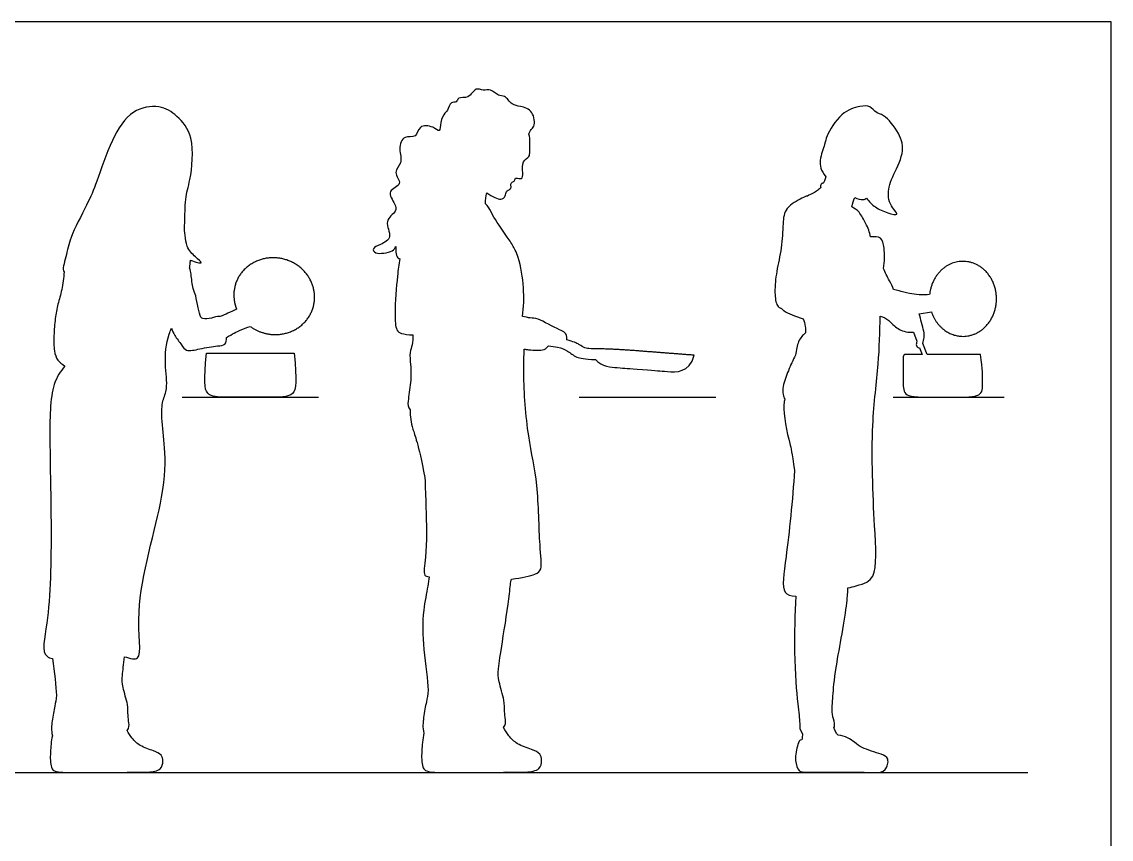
# Model space of a CAD drawing. Header units: millimetres. Extents: x 91.81 to 96.99, y 0.8 to 10.4.
# Drawn here: x 93.931 to 96.584, y 8.408 to 10.4 of the extents above; entities that cross this region are included whole.
import ezdxf

# ---------------------------------------------------------------- set-up
doc = ezdxf.new("R2010")
doc.units = ezdxf.units.MM
for name, color, linetype, true_color in [('AG-DETAIL-DIAGRAM', 7, 'Continuous', 0xccff66), ('AG-DIAGRAM', 7, 'Continuous', 0xfecc66), ('AG-OUTLINE', 7, 'Continuous', 0x8000ff), ('X-VPRT', 6, 'Continuous', 0xff00ff)]:
    doc.layers.add(name, color=color, linetype=linetype, true_color=true_color)

msp = doc.modelspace()

# ---------------------------------------------------------------- linework, layer by layer
at = {"layer": 'AG-DETAIL-DIAGRAM'}
for p, q in [((94.3212, 9.4852), (94.6535, 9.4852)), ((95.2887, 9.4852), (95.621, 9.4852)), ((96.0532, 9.4852), (96.3235, 9.4852))]:
    msp.add_line(p, q, dxfattribs=at)
at = {"layer": 'AG-DIAGRAM'}
msp.add_line((92.0123, 8.5708), (96.3811, 8.5708), dxfattribs=at)
at = {"layer": 'AG-OUTLINE'}
for points in [[(96.1168, 9.6879), (96.1464, 9.6932)], [(96.1024, 9.6432), (96.111, 9.6214)], [(96.1357, 9.5893), (96.1252, 9.6161)], [(96.1172, 9.6056), (96.1236, 9.5893)]]:
    msp.add_lwpolyline(points, dxfattribs=at)
for points, knots in [([(95.1657, 10.1256), (95.1672, 10.1296), (95.1706, 10.1382), (95.1813, 10.1441), (95.1782, 10.1837), (95.1458, 10.1943), (95.1238, 10.1957), (95.1083, 10.2215), (95.0906, 10.2174), (95.0732, 10.238), (95.0549, 10.2301), (95.0348, 10.2418), (95.0211, 10.2104), (94.9925, 10.2181), (94.9908, 10.2018), (94.974, 10.2063), (94.9689, 10.1826), (94.9603, 10.1778), (94.9496, 10.1562), (94.9499, 10.1275), (94.9323, 10.1463), (94.8965, 10.1494), (94.8934, 10.1142), (94.8595, 10.1255), (94.8471, 10.0882), (94.8605, 10.0557), (94.8322, 10.0339), (94.8628, 10.0026), (94.8166, 9.9893), (94.8408, 9.956), (94.8452, 9.9368), (94.8099, 9.9151), (94.8367, 9.8733), (94.8053, 9.8569), (94.7834, 9.8487), (94.7914, 9.8314), (94.8358, 9.8388), (94.8392, 9.8484), (94.8416, 9.8523)], [-9.800394, -9.800394, -9.800394, -9.800394, -9.593624, -9.405117, -9.074453, -8.753677, -8.485804, -8.194427, -7.968055, -7.692201, -7.450903, -7.20884, -6.910871, -6.635047, -6.449754, -6.250765, -5.992716, -5.812838, -5.526536, -5.268586, -5.031787, -4.715182, -4.430135, -4.144968, -3.822904, -3.491282, -3.194988, -2.89093, -2.579801, -2.256701, -2.015001, -1.688873, -1.338891, -1.028796, -0.768124, -0.578856, -0.214209, 0, 0, 0, 0]), ([(94.3416, 9.8189), (94.3543, 9.8142), (94.3769, 9.8072), (94.3508, 9.8292), (94.3292, 9.8491), (94.3265, 9.9027), (94.3285, 9.9141), (94.3275, 9.9719), (94.3425, 10.0131), (94.3531, 10.1193), (94.3115, 10.1709), (94.2658, 10.1992), (94.1949, 10.1864), (94.1471, 10.1119), (94.1143, 10.0103), (94.0906, 9.9546), (94.0468, 9.8744), (94.0405, 9.8321), (94.0288, 9.7955), (94.0336, 9.7904)], [-17.830777, -17.830777, -17.830777, -17.830777, -17.5399, -17.286499, -16.952135, -16.550661, -16.336602, -15.921941, -15.515983, -14.938098, -14.480496, -14.073345, -13.617356, -13.082004, -12.489559, -12.027199, -11.490616, -11.085671, -10.741207, -10.741207, -10.741207, -10.741207]), ([(95.9885, 9.9699), (95.9944, 9.9618), (96.0091, 9.9464), (96.0367, 9.9345), (96.0734, 9.9252), (96.0386, 9.9563), (96.0425, 9.9976), (96.0507, 10.0222), (96.0822, 10.0795), (96.0707, 10.1278), (96.0326, 10.174), (96.0112, 10.1764), (95.9975, 10.1958), (95.97, 10.1947), (95.9242, 10.1795), (95.8903, 10.1218), (95.8873, 10.1017), (95.8716, 10.0622), (95.8768, 10.0374), (95.8889, 10.0222)], [-7.677874, -7.677874, -7.677874, -7.677874, -7.358575, -7.020732, -6.749618, -6.434911, -6.065296, -5.761869, -5.308489, -4.898801, -4.464895, -4.206446, -3.946297, -3.659367, -3.256435, -2.796254, -2.527176, -2.159792, -1.815641, -1.815641, -1.815641, -1.815641]), ([(95.0636, 9.9832), (95.077, 9.9734), (95.0975, 9.9631), (95.1091, 9.9743), (95.11, 9.9871), (95.1157, 9.989), (95.1243, 9.9941), (95.1208, 10.0021), (95.1241, 10.0095), (95.132, 10.0118), (95.1322, 10.0172), (95.135, 10.0204), (95.1501, 10.0143), (95.1517, 10.0325), (95.1481, 10.0603), (95.1685, 10.0705), (95.1673, 10.084), (95.1699, 10.1149), (95.1657, 10.1256)], [-6.395987, -6.395987, -6.395987, -6.395987, -6.06211, -5.854373, -5.656576, -5.519921, -5.35015, -5.191481, -5.033237, -4.875566, -4.750971, -4.64478, -4.443067, -4.22661, -3.920665, -3.672923, -3.46203, -3.089831, -3.089831, -3.089831, -3.089831]), ([(95.883, 10.0054), (95.8823, 10.0063), (95.88, 10.0078), (95.8755, 10.0008), (95.8763, 9.9976), (95.8769, 9.9962)], [-2.4337545, -2.4337545, -2.4337545, -2.4337545, -2.3595579, -2.1998996, -2.108659, -2.108659, -2.108659, -2.108659]), ([(95.8889, 10.0222), (95.8884, 10.0187), (95.8865, 10.012), (95.8842, 10.0076), (95.883, 10.0054)], [-0.3406548, -0.3406548, -0.3406548, -0.3406548, -0.1552893, 0, 0, 0, 0]), ([(95.0605, 9.9562), (95.0604, 9.9567), (95.0601, 9.9641), (95.0608, 9.975), (95.0636, 9.9832)], [-0.3104907, -0.3104907, -0.3104907, -0.3104907, -0.2932692, 0, 0, 0, 0]), ([(95.8769, 9.9962), (95.8746, 9.9936), (95.8702, 9.9885), (95.854, 9.9798), (95.8444, 9.9751)], [-0.4836746, -0.4836746, -0.4836746, -0.4836746, -0.2978347, -0.0265339, -0.0265339, -0.0265339, -0.0265339]), ([(95.1505, 9.6819), (95.1534, 9.7048), (95.1551, 9.7497), (95.1453, 9.8136), (95.132, 9.8463), (95.1142, 9.8747), (95.0796, 9.9218), (95.0698, 9.9462), (95.0633, 9.9532), (95.0605, 9.9562)], [0, 0, 0, 0, 0.479912, 0.977938, 1.141025, 1.380096, 1.851442, 2.142763, 2.347579, 2.347579, 2.347579, 2.347579]), ([(95.8444, 9.9751), (95.8404, 9.975), (95.8287, 9.9682), (95.7882, 9.9479), (95.7845, 9.9066), (95.7824, 9.8483), (95.7686, 9.7924), (95.7636, 9.7433), (95.7681, 9.7066), (95.7773, 9.703), (95.7808, 9.7012)], [-2.740111, -2.740111, -2.740111, -2.740111, -2.545519, -2.167065, -1.811495, -1.372598, -0.934582, -0.52426, -0.195136, 0, 0, 0, 0]), ([(95.9526, 9.9485), (95.9527, 9.9493), (95.9543, 9.9547), (95.9567, 9.965), (95.9599, 9.9714)], [-0.3127943, -0.3127943, -0.3127943, -0.3127943, -0.2651264, 0, 0, 0, 0]), ([(95.9599, 9.9714), (95.9666, 9.9681), (95.9782, 9.9648), (95.9861, 9.9682), (95.9885, 9.9699)], [-5.9625308, -5.9625308, -5.9625308, -5.9625308, -5.7337397, -5.6029539, -5.6029539, -5.6029539, -5.6029539]), ([(95.9982, 9.8761), (95.997, 9.8815), (95.9938, 9.8927), (95.9863, 9.9089), (95.9716, 9.9373), (95.959, 9.9451), (95.9526, 9.9485)], [-1.065964, -1.065964, -1.065964, -1.065964, -0.832533, -0.586763, -0.267778, 0, 0, 0, 0]), ([(96.0296, 9.7989), (96.0325, 9.8154), (96.0326, 9.8467), (96.0258, 9.8773), (96.0083, 9.876), (95.9982, 9.8761)], [-5.360419, -5.360419, -5.360419, -5.360419, -4.951884, -4.640188, -4.354057, -4.354057, -4.354057, -4.354057]), ([(94.8416, 9.8523), (94.8411, 9.8392), (94.8434, 9.8242), (94.8501, 9.8223), (94.8513, 9.8223)], [4.8504991, 4.8504991, 4.8504991, 4.8504991, 5.1667581, 5.2276798, 5.2276798, 5.2276798, 5.2276798]), ([(94.3396, 9.7999), (94.34, 9.803), (94.3408, 9.81), (94.3414, 9.8159), (94.3416, 9.8189)], [-1.3685924, -1.3685924, -1.3685924, -1.3685924, -1.3003144, -1.2050606, -1.2050606, -1.2050606, -1.2050606]), ([(94.8513, 9.8223), (94.8491, 9.8081), (94.8451, 9.7805), (94.8382, 9.6916), (94.8412, 9.6489), (94.8545, 9.639), (94.8721, 9.6376), (94.8835, 9.6366)], [0, 0, 0, 0, 0.37831, 0.926022, 1.291468, 1.508143, 1.779163, 1.779163, 1.779163, 1.779163]), ([(94.4138, 9.6814), (94.405, 9.6826), (94.3935, 9.676), (94.3719, 9.6758), (94.3658, 9.6795), (94.3592, 9.704), (94.3554, 9.7325), (94.3467, 9.7485), (94.3437, 9.7846), (94.3409, 9.7946), (94.3396, 9.7999)], [-2.175569, -2.175569, -2.175569, -2.175569, -1.929107, -1.64905, -1.500384, -1.200993, -0.870645, -0.605259, -0.246394, 0, 0, 0, 0]), ([(96.0543, 9.7477), (96.0529, 9.7541), (96.0423, 9.7703), (96.0339, 9.7886), (96.0296, 9.7989)], [0.4730014, 0.4730014, 0.4730014, 0.4730014, 0.7799623, 1.1691237, 1.1691237, 1.1691237, 1.1691237]), ([(94.0336, 9.7904), (94.0327, 9.7759), (94.0292, 9.7469), (94.018, 9.712), (94.0117, 9.6765), (94.0085, 9.6356), (94.0088, 9.5983), (94.0158, 9.5758), (94.0285, 9.5656), (94.0356, 9.5607)], [0, 0, 0, 0, 0.379071, 0.725, 1.06726, 1.436959, 1.786125, 2.066876, 2.297039, 2.297039, 2.297039, 2.297039]), ([(96.142, 9.7352), (96.1256, 9.7337), (96.0935, 9.7355), (96.0685, 9.7443), (96.0588, 9.7465), (96.0543, 9.7477)], [-0.9067702, -0.9067702, -0.9067702, -0.9067702, -0.5045432, -0.2132906, 0, 0, 0, 0]), ([(94.454, 9.6992), (94.447, 9.696), (94.4367, 9.6904), (94.42, 9.6844), (94.4138, 9.6814)], [0, 0, 0, 0, 0.2765456, 0.4765084, 0.4765084, 0.4765084, 0.4765084]), ([(95.7808, 9.7012), (95.7824, 9.6995), (95.7932, 9.6909), (95.8143, 9.6815), (95.8339, 9.6761)], [0.8485595, 0.8485595, 0.8485595, 0.8485595, 0.9347345, 1.2832161, 1.2832161, 1.2832161, 1.2832161]), ([(96.1252, 9.6161), (96.1271, 9.6208), (96.1295, 9.6319), (96.1284, 9.6465), (96.1225, 9.664), (96.1188, 9.6816), (96.1168, 9.6879)], [4.5383136, 4.5383136, 4.5383136, 4.5383136, 4.7389208, 4.9618017, 5.2308859, 5.4409598, 5.4409598, 5.4409598, 5.4409598]), ([(95.2583, 9.6251), (95.2591, 9.6425), (95.2387, 9.6474), (95.1891, 9.6784), (95.1717, 9.677), (95.1575, 9.6802), (95.1505, 9.6819)], [6.002259, 6.002259, 6.002259, 6.002259, 6.359382, 6.920427, 7.247948, 7.501169, 7.501169, 7.501169, 7.501169]), ([(95.8339, 9.6761), (95.8363, 9.6702), (95.8395, 9.6577), (95.8397, 9.6473), (95.8393, 9.6422)], [-0.4757556, -0.4757556, -0.4757556, -0.4757556, -0.2249524, 0, 0, 0, 0]), ([(95.9429, 9.0205), (95.9501, 9.0222), (95.9815, 9.0301), (96.0166, 9.0437), (96.0061, 9.1831), (95.9975, 9.4148), (96.0192, 9.5623), (96.0207, 9.6439), (96.0214, 9.6828)], [4.253032, 4.253032, 4.253032, 4.253032, 4.357045, 4.738869, 5.374528, 6.268644, 6.971566, 7.59087, 7.59087, 7.59087, 7.59087]), ([(96.0214, 9.6828), (96.0301, 9.6811), (96.0431, 9.6721), (96.056, 9.6577), (96.0776, 9.6434), (96.0971, 9.6433), (96.1024, 9.6432)], [2.46015, 2.46015, 2.46015, 2.46015, 2.735261, 2.987164, 3.304572, 3.479229, 3.479229, 3.479229, 3.479229]), ([(94.1805, 8.8527), (94.1953, 8.8493), (94.2287, 8.8353), (94.198, 8.98), (94.2806, 9.2371), (94.2808, 9.3561), (94.2708, 9.4314), (94.272, 9.4762), (94.2876, 9.5068), (94.2776, 9.5683), (94.2824, 9.6194), (94.2933, 9.6482), (94.2952, 9.6529)], [-7.024251, -7.024251, -7.024251, -7.024251, -6.698198, -6.091487, -5.124586, -4.495866, -4.009846, -3.637193, -3.313853, -2.872007, -2.381859, -2.285738, -2.285738, -2.285738, -2.285738]), ([(94.2952, 9.6529), (94.2975, 9.647), (94.3023, 9.6352), (94.32, 9.6129), (94.3304, 9.5949), (94.3659, 9.6035), (94.4054, 9.6107), (94.4279, 9.6107), (94.4296, 9.6251), (94.429, 9.6306)], [-1.980938, -1.980938, -1.980938, -1.980938, -1.730202, -1.425108, -1.184843, -0.856327, -0.479768, -0.232205, 0, 0, 0, 0]), ([(94.429, 9.6306), (94.4447, 9.6394), (94.4619, 9.6491), (94.4788, 9.655), (94.4871, 9.6575)], [1.6169663, 1.6169663, 1.6169663, 1.6169663, 1.9702258, 2.2879275, 2.2879275, 2.2879275, 2.2879275]), ([(94.8835, 9.6366), (94.8836, 9.6287), (94.8829, 9.6125), (94.8741, 9.5935), (94.8788, 9.563), (94.8789, 9.5217), (94.8711, 9.4764), (94.8705, 9.4611), (94.8766, 9.4541)], [-2.248061, -2.248061, -2.248061, -2.248061, -1.964578, -1.703923, -1.3889, -1.00628, -0.611691, -0.348668, -0.348668, -0.348668, -0.348668]), ([(95.8393, 9.6422), (95.833, 9.6353), (95.8228, 9.6275), (95.8171, 9.6005), (95.8154, 9.5871)], [0.3444246, 0.3444246, 0.3444246, 0.3444246, 0.6452799, 0.869797, 0.869797, 0.869797, 0.869797]), ([(95.1541, 9.6022), (95.1575, 9.6017), (95.1744, 9.5998), (95.2008, 9.5971), (95.2111, 9.6066), (95.2134, 9.6102)], [4.7324871, 4.7324871, 4.7324871, 4.7324871, 4.8368536, 5.1903666, 5.3665213, 5.3665213, 5.3665213, 5.3665213]), ([(95.2134, 9.6102), (95.2216, 9.6092), (95.2423, 9.6062), (95.2596, 9.5994), (95.2817, 9.5801), (95.2999, 9.5787), (95.3283, 9.5765)], [-0.3827814, -0.3827814, -0.3827814, -0.3827814, -0.3222431, -0.2148287, -0.1074144, 0, 0, 0, 0]), ([(96.111, 9.6214), (96.11, 9.6177), (96.108, 9.6106), (96.1138, 9.6049), (96.1168, 9.6054), (96.1172, 9.6056)], [3.973697, 3.973697, 3.973697, 3.973697, 4.1370781, 4.3029425, 4.3310906, 4.3310906, 4.3310906, 4.3310906]), ([(94.3802, 9.5923), (94.3744, 9.5243), (94.375, 9.4852), (94.4291, 9.4852), (94.4371, 9.4852), (94.4873, 9.4852), (94.5376, 9.4852), (94.5455, 9.4852), (94.5997, 9.4852), (94.6003, 9.5243), (94.5945, 9.5923), (94.5588, 9.5923), (94.5231, 9.5923), (94.4873, 9.5923), (94.4516, 9.5923), (94.4159, 9.5923), (94.3802, 9.5923)], [0, 0, 0, 0, 0.232537, 0.472126, 0.711714, 0.711714, 0.711714, 0.951303, 1.190892, 1.453613, 1.453613, 1.453613, 1.804601, 1.804601, 1.804601, 2.155589, 2.155589, 2.155589, 2.155589]), ([(95.1239, 9.0421), (95.1484, 9.0451), (95.1835, 9.0525), (95.1996, 9.0664), (95.1901, 9.1312), (95.1901, 9.2752), (95.1626, 9.3845), (95.1515, 9.5235), (95.1543, 9.5867), (95.1541, 9.6022)], [4.227865, 4.227865, 4.227865, 4.227865, 4.585614, 4.836884, 5.276444, 5.969774, 6.608033, 7.295877, 7.62243, 7.62243, 7.62243, 7.62243]), ([(95.3283, 9.5765), (95.3431, 9.56), (95.3998, 9.5557), (95.4049, 9.5553), (95.4423, 9.5524), (95.4797, 9.5495), (95.4855, 9.5491), (95.5582, 9.5435), (95.5683, 9.5873)], [-1.011968, -1.011968, -1.011968, -1.011968, -0.816889, -0.538679, -0.538679, -0.538679, -0.260469, 0, 0, 0, 0]), ([(95.8154, 9.5871), (95.8091, 9.5753), (95.7985, 9.5523), (95.7846, 9.5155), (95.7841, 9.4926), (95.7875, 9.4838), (95.7894, 9.4804)], [0, 0, 0, 0, 0.362251, 0.6921, 0.8822, 1.023175, 1.023175, 1.023175, 1.023175]), ([(96.0778, 9.5837), (96.0778, 9.5514), (96.0778, 9.5191), (96.0778, 9.4852), (96.1166, 9.4852), (96.1861, 9.4852), (96.2324, 9.4852), (96.2712, 9.4852), (96.2712, 9.5191), (96.2712, 9.5514), (96.2657, 9.5893), (96.2315, 9.5893), (96.1983, 9.5893), (96.1861, 9.5893), (96.1693, 9.5893), (96.1525, 9.5893), (96.1357, 9.5893)], [-2.101005, -2.101005, -2.101005, -2.101005, -1.88086, -1.648569, -1.416279, -1.416279, -1.416279, -1.183988, -0.951698, -0.703149, -0.703149, -0.703149, -0.365782, -0.365782, -0.365782, -0.200415, -0.200415, -0.200415, -0.200415]), ([(94.0356, 9.5607), (94.0251, 9.5481), (93.9996, 9.5121), (93.9981, 9.3659), (94.0038, 9.1699), (93.9996, 8.9487), (93.9765, 8.8578), (94.0002, 8.8494), (94.0058, 8.8485)], [-11.367874, -11.367874, -11.367874, -11.367874, -10.999238, -10.350534, -9.524568, -8.650666, -8.135245, -8.009824, -8.009824, -8.009824, -8.009824]), ([(95.7894, 9.4804), (95.7884, 9.4765), (95.7835, 9.4491), (95.7986, 9.3806), (95.8067, 9.3525), (95.8128, 9.3063)], [0.2780098, 0.2780098, 0.2780098, 0.2780098, 0.3805854, 0.9356315, 1.1718683, 1.1718683, 1.1718683, 1.1718683]), ([(94.8766, 9.4541), (94.8768, 9.4383), (94.88, 9.4096), (94.8956, 9.3753), (94.9126, 9.2896)], [0, 0, 0, 0, 0.3962342, 0.7699624, 0.7699624, 0.7699624, 0.7699624]), ([(94.9126, 9.2896), (94.9133, 9.2637), (94.9158, 9.2138), (94.918, 9.1014), (94.9064, 9.0509), (94.9181, 9.0479), (94.9233, 9.0475)], [1.566328, 1.566328, 1.566328, 1.566328, 2.013627, 2.64774, 3.029532, 3.199343, 3.199343, 3.199343, 3.199343]), ([(95.8128, 9.3063), (95.8084, 9.2355), (95.7934, 9.0933), (95.7788, 9.0084), (95.8032, 9.0006), (95.8164, 9.0005)], [2.148071, 2.148071, 2.148071, 2.148071, 2.854125, 3.383773, 3.658839, 3.658839, 3.658839, 3.658839]), ([(94.9233, 9.0475), (94.9222, 9.0403), (94.9194, 9.0201), (94.906, 8.9601), (94.9075, 8.8726), (94.924, 8.7725), (94.9159, 8.7442), (94.9092, 8.7054), (94.9066, 8.6809), (94.91, 8.6663)], [4.165719, 4.165719, 4.165719, 4.165719, 4.395609, 4.808377, 5.359663, 5.933629, 6.243195, 6.602308, 6.926506, 6.926506, 6.926506, 6.926506]), ([(95.1044, 8.68), (95.1099, 8.6868), (95.109, 8.7003), (95.1057, 8.72), (95.1074, 8.7475), (95.0913, 8.7922), (95.0907, 8.8244), (95.1005, 8.8832), (95.1201, 9.0068), (95.1209, 9.0339), (95.1239, 9.0421)], [-5.932306, -5.932306, -5.932306, -5.932306, -5.698991, -5.445562, -5.149029, -4.76524, -4.447106, -4.00854, -3.479929, -3.166727, -3.166727, -3.166727, -3.166727]), ([(95.8164, 9.0005), (95.8136, 8.9577), (95.8113, 8.8429), (95.8202, 8.7371), (95.8267, 8.6932), (95.825, 8.6735), (95.8319, 8.6664)], [3.506127, 3.506127, 3.506127, 3.506127, 3.958399, 4.540646, 4.961162, 5.251757, 5.251757, 5.251757, 5.251757]), ([(95.909, 8.6794), (95.9109, 8.6827), (95.9109, 8.6932), (95.9025, 8.7136), (95.9069, 8.7591), (95.9099, 8.8112), (95.9413, 8.9731), (95.9425, 9.0116), (95.9429, 9.0205)], [6.126674, 6.126674, 6.126674, 6.126674, 6.315735, 6.598751, 6.996614, 7.442483, 7.9396, 8.145053, 8.145053, 8.145053, 8.145053]), ([(94.0058, 8.8485), (94.0092, 8.8154), (94.0182, 8.7596), (94.0106, 8.7334), (94.0044, 8.697), (94.0019, 8.6741), (94.0052, 8.6604)], [5.333616, 5.333616, 5.333616, 5.333616, 5.905163, 6.223604, 6.593013, 6.926506, 6.926506, 6.926506, 6.926506]), ([(94.1874, 8.6732), (94.1926, 8.6796), (94.1918, 8.6922), (94.1887, 8.7108), (94.1903, 8.7366), (94.1752, 8.7784), (94.1747, 8.8063), (94.1789, 8.8337), (94.1805, 8.8527)], [-5.932306, -5.932306, -5.932306, -5.932306, -5.696833, -5.441061, -5.141785, -4.754447, -4.433371, -4.079469, -4.079469, -4.079469, -4.079469]), ([(95.1103, 8.572), (95.1317, 8.5718), (95.1558, 8.5707), (95.1933, 8.5755), (95.1983, 8.6005), (95.1941, 8.618), (95.1717, 8.6278), (95.1364, 8.639), (95.1179, 8.6579), (95.108, 8.6728), (95.1044, 8.68)], [1.916191, 1.916191, 1.916191, 1.916191, 2.303327, 2.629895, 2.887643, 3.111319, 3.383521, 3.738004, 4.058714, 4.322055, 4.322055, 4.322055, 4.322055]), ([(95.9193, 8.6614), (95.9172, 8.6638), (95.914, 8.6676), (95.9103, 8.6756), (95.909, 8.6794)], [0, 0, 0, 0, 0.1873794, 0.3407903, 0.3407903, 0.3407903, 0.3407903]), ([(94.0052, 8.6604), (94.0038, 8.6534), (94.0014, 8.6402), (93.9992, 8.6008), (94.0021, 8.5844), (94.0084, 8.572), (94.0526, 8.5701), (94.1361, 8.5714), (94.1708, 8.5699), (94.1891, 8.5713), (94.193, 8.5719)], [0, 0, 0, 0, 0.264095, 0.621476, 0.855407, 1.039222, 1.404705, 1.938303, 2.321881, 2.432144, 2.432144, 2.432144, 2.432144]), ([(94.193, 8.5719), (94.2131, 8.5717), (94.2357, 8.5707), (94.2709, 8.5752), (94.2756, 8.5987), (94.2716, 8.615), (94.2506, 8.6243), (94.2175, 8.6347), (94.2001, 8.6525), (94.1909, 8.6665), (94.1874, 8.6732)], [1.916191, 1.916191, 1.916191, 1.916191, 2.303327, 2.629895, 2.887643, 3.111319, 3.383521, 3.738004, 4.058714, 4.322055, 4.322055, 4.322055, 4.322055]), ([(94.91, 8.6663), (94.9086, 8.6589), (94.906, 8.6447), (94.9036, 8.6028), (94.9068, 8.5853), (94.9135, 8.572), (94.9607, 8.5701), (95.0497, 8.5715), (95.0866, 8.5699), (95.1061, 8.5714), (95.1103, 8.572)], [0, 0, 0, 0, 0.264095, 0.621476, 0.855407, 1.039222, 1.404705, 1.938303, 2.321881, 2.432144, 2.432144, 2.432144, 2.432144]), ([(95.8319, 8.6664), (95.832, 8.6648), (95.832, 8.6592), (95.8314, 8.6542), (95.8306, 8.6505)], [-0.2795049, -0.2795049, -0.2795049, -0.2795049, -0.2016601, 0, 0, 0, 0]), ([(95.8358, 8.5717), (95.8475, 8.5711), (95.8947, 8.5713), (95.9728, 8.5725), (96.0061, 8.5698), (96.0368, 8.5721), (96.0445, 8.6067), (96.022, 8.6167), (95.9767, 8.6293), (95.9609, 8.6441), (95.9368, 8.6601), (95.9193, 8.6614)], [-5.723773, -5.723773, -5.723773, -5.723773, -5.257423, -4.69062, -4.260205, -3.941406, -3.62268, -3.334149, -2.856138, -2.546806, -2.177082, -2.177082, -2.177082, -2.177082]), ([(95.8306, 8.6505), (95.8248, 8.6499), (95.8201, 8.6375), (95.8119, 8.6021), (95.8224, 8.5729), (95.8303, 8.572), (95.8358, 8.5717)], [-1.132772, -1.132772, -1.132772, -1.132772, -0.90238, -0.514688, -0.221304, 0, 0, 0, 0])]:
    msp.add_open_spline(points, degree=3, knots=knots, dxfattribs=at)
for points, weights, degree, knots in [([(94.6439, 9.7299), (94.6426, 9.8234), (94.5443, 9.8247), (94.4459, 9.826), (94.4472, 9.7325), (94.4474, 9.7153), (94.454, 9.6992)], [1, 0.707106781187, 1, 0.707106781187, 1, 0.929433653667, 0.892870206103], 2, [0, 0, 0, 0.508659, 0.508659, 1.017318, 1.017318, 1.139869, 1.139869, 1.139869]), ([(96.1464, 9.6932), (96.1661, 9.6333), (96.2232, 9.6333), (96.3049, 9.6333), (96.3049, 9.7247), (96.3049, 9.816), (96.2232, 9.816)], [0.894999433233, 0.775645544917, 1, 0.707106781187, 1, 0.707106781187, 1], 2, [0.519962, 0.519962, 0.519962, 0.842721, 0.842721, 1.264082, 1.264082, 1.685443, 1.685443, 1.685443]), ([(94.4871, 9.6575), (94.5137, 9.6381), (94.5469, 9.6376), (94.6452, 9.6363), (94.6439, 9.7299)], [0.857511042599, 0.877627956374, 1, 0.707106781187, 1], 2, [1.3134574, 1.3134574, 1.3134574, 1.5259773, 1.5259773, 2.0346365, 2.0346365, 2.0346365]), ([(95.5683, 9.5873), (95.5274, 9.5904), (95.4866, 9.5936), (95.4457, 9.5967), (95.4049, 9.5999), (95.364, 9.603), (95.3174, 9.603)], [1, 1, 1, 1, 1, 1, 0.962865585928], 3, [-1.9028703, -1.9028703, -1.9028703, -1.9028703, -1.4961653, -1.4961653, -1.4961653, -1.0894602, -1.0894602, -1.0894602, -1.0894602]), ([(96.1236, 9.5893), (96.1102, 9.5893), (96.0967, 9.5893), (96.0833, 9.5893), (96.0801, 9.5893), (96.0778, 9.587), (96.0778, 9.5837)], [1, 1, 1, 1, 0.804737854124, 0.804737854124, 1], 3, [-0.160679, -0.160679, -0.160679, -0.160679, -0.028404, -0.028404, -0.028404, 0, 0, 0, 0])]:
    msp.add_rational_spline(points, weights, degree=degree, knots=knots, dxfattribs=at)
msp.add_rational_spline([(96.2232, 9.816), (96.1504, 9.816), (96.142, 9.7352)], [1, 0.73056379695, 0.956843184777], degree=2, dxfattribs=at)
msp.add_open_spline([(95.3174, 9.603), (95.3093, 9.6036), (95.303, 9.6041), (95.2894, 9.613), (95.2743, 9.6205), (95.2583, 9.6251)], degree=3, dxfattribs=at)
at = {"layer": 'X-VPRT'}
msp.add_lwpolyline([(91.8091, 8.3676), (96.5843, 8.3676), (96.5843, 10.3996), (91.8091, 10.3996)], close=True, dxfattribs=at)

doc.saveas('drawing.dxf')
